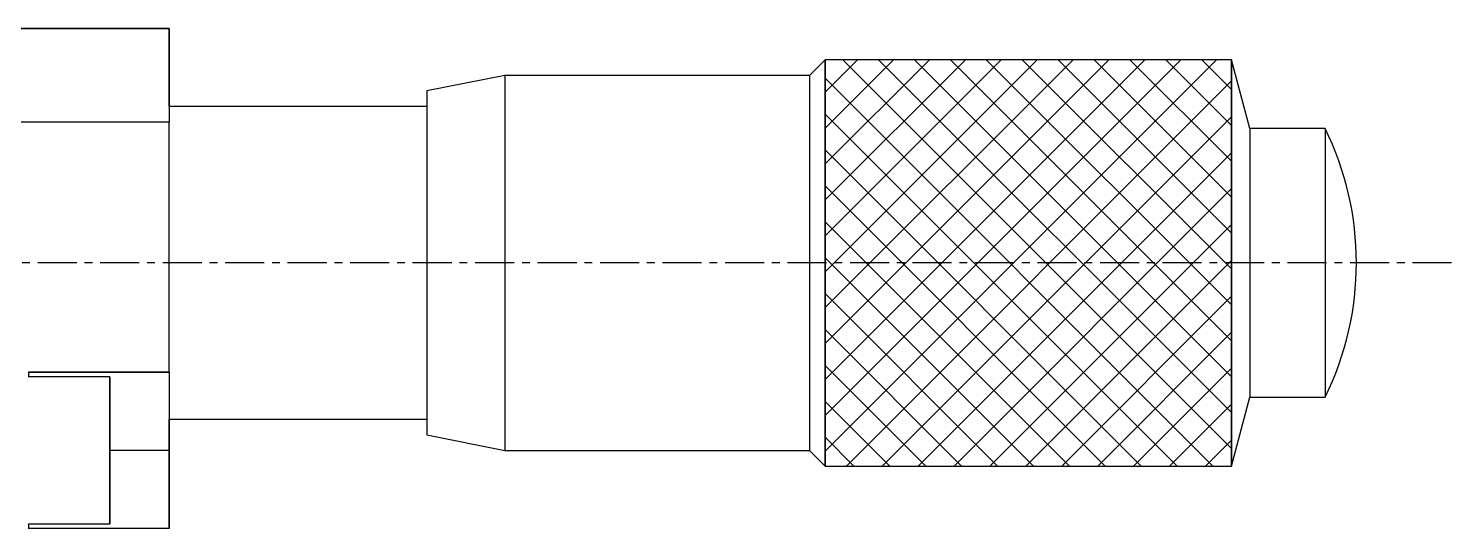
# Model space of a CAD drawing. Extents: x 32 to 301, y 48 to 360.
# Drawn here: x 121.79 to 167.33, y 75.38 to 91.38 of the extents above; entities that cross this region are included whole.
import ezdxf

# ---------------------------------------------------------------- set-up
doc = ezdxf.new("R2010")
doc.units = 0
doc.linetypes.add('CENTER', pattern=[2, 1.25, -0.25, 0.25, -0.25])
doc.layers.get('0').update_dxf_attribs({"linetype": 'CONTINUOUS'})

# ---------------------------------------------------------------- blocks, each defined once
blk = doc.blocks.new('*X12')
at = {"color": 0, "linetype": 'CONTINUOUS'}
for p, q in [((147.289, 77.855), (159.816, 90.382)), ((147.289, 79.004), (158.667, 90.382)), ((147.289, 80.153), (157.518, 90.382)), ((147.289, 81.302), (156.369, 90.382)), ((147.289, 82.451), (155.22, 90.382)), ((147.289, 83.6), (154.071, 90.382)), ((147.289, 84.749), (152.922, 90.382)), ((147.289, 85.898), (151.773, 90.382)), ((147.289, 87.048), (150.624, 90.382)), ((147.289, 88.197), (149.475, 90.382)), ((147.289, 89.346), (148.326, 90.382)), ((160.289, 77.942), (147.848, 90.382)), ((160.289, 79.091), (148.997, 90.382)), ((160.289, 80.24), (150.146, 90.382)), ((160.289, 81.389), (151.295, 90.382)), ((160.289, 82.538), (152.444, 90.382)), ((160.289, 83.687), (153.593, 90.382)), ((160.289, 84.836), (154.742, 90.382)), ((160.289, 85.985), (155.891, 90.382)), ((160.289, 87.134), (157.04, 90.382)), ((160.289, 88.283), (158.189, 90.382)), ((160.289, 89.432), (159.338, 90.382)), ((159.699, 77.382), (147.289, 89.792)), ((147.965, 77.382), (160.289, 89.706)), ((158.55, 77.382), (147.289, 88.643)), ((149.114, 77.382), (160.289, 88.557)), ((157.401, 77.382), (147.289, 87.494)), ((150.263, 77.382), (160.289, 87.408)), ((156.251, 77.382), (147.289, 86.345)), ((151.412, 77.382), (160.289, 86.259)), ((155.102, 77.382), (147.289, 85.196)), ((152.561, 77.382), (160.289, 85.11)), ((153.953, 77.382), (147.289, 84.047)), ((153.71, 77.382), (160.289, 83.961)), ((152.804, 77.382), (147.289, 82.898)), ((154.859, 77.382), (160.289, 82.812)), ((151.655, 77.382), (147.289, 81.749)), ((156.008, 77.382), (160.289, 81.663)), ((150.506, 77.382), (147.289, 80.6)), ((157.158, 77.382), (160.289, 80.514)), ((149.357, 77.382), (147.289, 79.451)), ((158.307, 77.382), (160.289, 79.365)), ((148.208, 77.382), (147.289, 78.302)), ((159.456, 77.382), (160.289, 78.215))]:
    blk.add_line(p, q, dxfattribs=at)
blk = doc.blocks.new('AID5893')
at = {"color": 7, "linetype": 'CONTINUOUS'}
for p, q in [((227.075, 108.25), (214.075, 108.25)), ((214.075, 95.25), (227.075, 95.25))]:
    blk.add_line(p, q, dxfattribs=at)
for points in [[(214.075, 95.25, 0), (214.075, 95.252, 0), (214.075, 95.2578, 0), (214.075, 95.2676, 0), (214.075, 95.2813, 0), (214.075, 95.2989, 0), (214.075, 95.3204, 0), (214.075, 95.3457, 0), (214.075, 95.3749, 0), (214.075, 95.4079, 0), (214.075, 95.4448, 0), (214.075, 95.4855, 0), (214.075, 95.5299, 0), (214.075, 95.5781, 0), (214.075, 95.63, 0), (214.075, 95.6855, 0), (214.075, 95.7448, 0), (214.075, 95.8076, 0), (214.075, 95.8741, 0), (214.075, 95.944, 0), (214.075, 96.0175, 0), (214.075, 96.0944, 0), (214.075, 96.1748, 0), (214.075, 96.2584, 0), (214.075, 96.3454, 0), (214.075, 96.4357, 0), (214.075, 96.5291, 0), (214.075, 96.6257, 0), (214.075, 96.7254, 0), (214.075, 96.8281, 0), (214.075, 96.9338, 0), (214.075, 97.0424, 0), (214.075, 97.1538, 0), (214.075, 97.268, 0), (214.075, 97.3849, 0), (214.075, 97.5044, 0), (214.075, 97.6264, 0), (214.075, 97.751, 0), (214.075, 97.878, 0), (214.075, 98.0072, 0), (214.075, 98.1388, 0), (214.075, 98.2725, 0), (214.075, 98.4083, 0), (214.075, 98.5462, 0), (214.075, 98.6859, 0), (214.075, 98.8275, 0), (214.075, 98.9709, 0), (214.075, 99.1159, 0), (214.075, 99.2626, 0), (214.075, 99.4107, 0), (214.075, 99.5602, 0), (214.075, 99.7111, 0), (214.075, 99.8631, 0), (214.075, 100.016, 0), (214.075, 100.171, 0), (214.075, 100.326, 0), (214.075, 100.482, 0), (214.075, 100.639, 0), (214.075, 100.796, 0), (214.075, 100.954, 0), (214.075, 101.113, 0), (214.075, 101.272, 0), (214.075, 101.431, 0), (214.075, 101.59, 0), (214.075, 101.75, 0), (214.075, 101.91, 0), (214.075, 102.069, 0), (214.075, 102.228, 0), (214.075, 102.387, 0), (214.075, 102.546, 0), (214.075, 102.704, 0), (214.075, 102.861, 0), (214.075, 103.018, 0), (214.075, 103.174, 0), (214.075, 103.329, 0), (214.075, 103.484, 0), (214.075, 103.637, 0), (214.075, 103.789, 0), (214.075, 103.94, 0), (214.075, 104.089, 0), (214.075, 104.237, 0), (214.075, 104.384, 0), (214.075, 104.529, 0), (214.075, 104.672, 0), (214.075, 104.814, 0), (214.075, 104.954, 0), (214.075, 105.092, 0), (214.075, 105.227, 0), (214.075, 105.361, 0), (214.075, 105.493, 0), (214.075, 105.622, 0), (214.075, 105.749, 0), (214.075, 105.874, 0), (214.075, 105.996, 0), (214.075, 106.115, 0), (214.075, 106.232, 0), (214.075, 106.346, 0), (214.075, 106.458, 0), (214.075, 106.566, 0), (214.075, 106.672, 0), (214.075, 106.775, 0), (214.075, 106.874, 0), (214.075, 106.971, 0), (214.075, 107.064, 0), (214.075, 107.155, 0), (214.075, 107.242, 0), (214.075, 107.325, 0), (214.075, 107.406, 0), (214.075, 107.482, 0), (214.075, 107.556, 0), (214.075, 107.626, 0), (214.075, 107.692, 0), (214.075, 107.755, 0), (214.075, 107.814, 0), (214.075, 107.87, 0), (214.075, 107.922, 0), (214.075, 107.97, 0), (214.075, 108.015, 0), (214.075, 108.055, 0), (214.075, 108.092, 0), (214.075, 108.125, 0), (214.075, 108.154, 0), (214.075, 108.18, 0), (214.075, 108.201, 0), (214.075, 108.219, 0), (214.075, 108.232, 0), (214.075, 108.242, 0), (214.075, 108.248, 0), (214.075, 108.25, 0)], [(227.075, 95.25, 0), (227.075, 95.252, 0), (227.075, 95.2578, 0), (227.075, 95.2676, 0), (227.075, 95.2813, 0), (227.075, 95.2989, 0), (227.075, 95.3204, 0), (227.075, 95.3457, 0), (227.075, 95.3749, 0), (227.075, 95.4079, 0), (227.075, 95.4448, 0), (227.075, 95.4855, 0), (227.075, 95.5299, 0), (227.075, 95.5781, 0), (227.075, 95.63, 0), (227.075, 95.6855, 0), (227.075, 95.7448, 0), (227.075, 95.8076, 0), (227.075, 95.8741, 0), (227.075, 95.944, 0), (227.075, 96.0175, 0), (227.075, 96.0944, 0), (227.075, 96.1748, 0), (227.075, 96.2584, 0), (227.075, 96.3454, 0), (227.075, 96.4357, 0), (227.075, 96.5291, 0), (227.075, 96.6257, 0), (227.075, 96.7254, 0), (227.075, 96.8281, 0), (227.075, 96.9338, 0), (227.075, 97.0424, 0), (227.075, 97.1538, 0), (227.075, 97.268, 0), (227.075, 97.3849, 0), (227.075, 97.5044, 0), (227.075, 97.6264, 0), (227.075, 97.751, 0), (227.075, 97.878, 0), (227.075, 98.0072, 0), (227.075, 98.1388, 0), (227.075, 98.2725, 0), (227.075, 98.4083, 0), (227.075, 98.5462, 0), (227.075, 98.6859, 0), (227.075, 98.8275, 0), (227.075, 98.9709, 0), (227.075, 99.1159, 0), (227.075, 99.2626, 0), (227.075, 99.4107, 0), (227.075, 99.5602, 0), (227.075, 99.7111, 0), (227.075, 99.8631, 0), (227.075, 100.016, 0), (227.075, 100.171, 0), (227.075, 100.326, 0), (227.075, 100.482, 0), (227.075, 100.639, 0), (227.075, 100.796, 0), (227.075, 100.954, 0), (227.075, 101.113, 0), (227.075, 101.272, 0), (227.075, 101.431, 0), (227.075, 101.59, 0), (227.075, 101.75, 0), (227.075, 101.91, 0), (227.075, 102.069, 0), (227.075, 102.228, 0), (227.075, 102.387, 0), (227.075, 102.546, 0), (227.075, 102.704, 0), (227.075, 102.861, 0), (227.075, 103.018, 0), (227.075, 103.174, 0), (227.075, 103.329, 0), (227.075, 103.484, 0), (227.075, 103.637, 0), (227.075, 103.789, 0), (227.075, 103.94, 0), (227.075, 104.089, 0), (227.075, 104.237, 0), (227.075, 104.384, 0), (227.075, 104.529, 0), (227.075, 104.672, 0), (227.075, 104.814, 0), (227.075, 104.954, 0), (227.075, 105.092, 0), (227.075, 105.227, 0), (227.075, 105.361, 0), (227.075, 105.493, 0), (227.075, 105.622, 0), (227.075, 105.749, 0), (227.075, 105.874, 0), (227.075, 105.996, 0), (227.075, 106.115, 0), (227.075, 106.232, 0), (227.075, 106.346, 0), (227.075, 106.458, 0), (227.075, 106.566, 0), (227.075, 106.672, 0), (227.075, 106.775, 0), (227.075, 106.874, 0), (227.075, 106.971, 0), (227.075, 107.064, 0), (227.075, 107.155, 0), (227.075, 107.242, 0), (227.075, 107.325, 0), (227.075, 107.406, 0), (227.075, 107.482, 0), (227.075, 107.556, 0), (227.075, 107.626, 0), (227.075, 107.692, 0), (227.075, 107.755, 0), (227.075, 107.814, 0), (227.075, 107.87, 0), (227.075, 107.922, 0), (227.075, 107.97, 0), (227.075, 108.015, 0), (227.075, 108.055, 0), (227.075, 108.092, 0), (227.075, 108.125, 0), (227.075, 108.154, 0), (227.075, 108.18, 0), (227.075, 108.201, 0), (227.075, 108.219, 0), (227.075, 108.232, 0), (227.075, 108.242, 0), (227.075, 108.248, 0), (227.075, 108.25, 0)]]:
    blk.add_polyline3d(points, dxfattribs=at)

msp = doc.modelspace()

# ---------------------------------------------------------------- linework, layer by layer
at = {"color": 7, "linetype": 'CONTINUOUS'}
for p, q in [((116.788, 91.382), (126.288, 91.382)), ((126.289, 91.382), (116.789, 91.382)), ((126.288, 91.382), (126.288, 88.382)), ((126.289, 91.382), (126.288, 91.382)), ((126.289, 88.882), (126.289, 91.382)), ((147.289, 90.382), (146.789, 89.882)), ((160.878, 88.182), (160.289, 90.382)), ((137.039, 89.882), (134.539, 89.382)), ((146.789, 89.882), (137.039, 89.882)), ((134.539, 88.882), (126.289, 88.882)), ((126.288, 88.382), (116.788, 88.382)), ((126.288, 80.382), (126.288, 88.382)), ((160.878, 88.182), (160.878, 79.582)), ((163.289, 88.182), (160.878, 88.182)), ((163.289, 88.182), (163.289, 79.582)), ((126.288, 80.382), (121.788, 80.382)), ((121.788, 80.382), (126.288, 80.382)), ((121.788, 80.382), (121.788, 80.232)), ((124.388, 80.232), (121.788, 80.232)), ((124.388, 75.532), (124.388, 80.232)), ((124.388, 80.232), (124.388, 77.882)), ((126.288, 80.382), (126.288, 77.882)), ((160.289, 77.382), (160.878, 79.582)), ((160.878, 79.582), (163.289, 79.582)), ((124.388, 79.153), (124.388, 78.518)), ((124.388, 78.518), (124.388, 79.153)), ((126.289, 78.882), (134.539, 78.882)), ((126.289, 77.882), (126.289, 78.882)), ((124.388, 78.518), (124.388, 77.247)), ((124.388, 77.247), (124.388, 78.518)), ((134.539, 78.382), (137.039, 77.882)), ((124.388, 77.882), (124.388, 75.532)), ((126.288, 77.882), (126.288, 75.382)), ((126.289, 75.382), (126.289, 77.882)), ((137.039, 77.882), (146.789, 77.882)), ((146.789, 77.882), (147.289, 77.382)), ((124.388, 77.247), (124.388, 76.612)), ((124.388, 76.612), (124.388, 77.247)), ((121.788, 75.532), (124.388, 75.532)), ((121.788, 75.532), (121.788, 75.382)), ((126.288, 75.382), (121.788, 75.382)), ((126.288, 75.382), (126.289, 75.382))]:
    msp.add_line(p, q, dxfattribs=at)
at = {"color": 3, "linetype": 'CONTINUOUS'}
for p, q in [((160.289, 90.382), (147.289, 90.382)), ((126.288, 77.882), (124.388, 77.882)), ((147.289, 77.382), (160.289, 77.382))]:
    msp.add_line(p, q, dxfattribs=at)
at = {"color": 1, "linetype": 'CENTER'}
msp.add_line((167.334, 83.882), (104.788, 83.882), dxfattribs=at)
at = {"color": 3, "linetype": 'CONTINUOUS'}
for points in [[(147.289, 90.382, 0), (147.289, 90.38, 0), (147.289, 90.375, 0), (147.289, 90.365, 0), (147.289, 90.351, 0), (147.289, 90.334, 0), (147.289, 90.312, 0), (147.289, 90.287, 0), (147.289, 90.258, 0), (147.289, 90.225, 0), (147.289, 90.188, 0), (147.289, 90.147, 0), (147.289, 90.103, 0), (147.289, 90.054, 0), (147.289, 90.002, 0), (147.289, 89.947, 0), (147.289, 89.888, 0), (147.289, 89.825, 0), (147.289, 89.758, 0), (147.288, 89.688, 0), (147.288, 89.615, 0), (147.288, 89.538, 0), (147.288, 89.458, 0), (147.288, 89.374, 0), (147.288, 89.287, 0), (147.288, 89.197, 0), (147.288, 89.103, 0), (147.288, 89.007, 0), (147.288, 88.907, 0), (147.288, 88.804, 0), (147.288, 88.699, 0), (147.288, 88.59, 0), (147.288, 88.479, 0), (147.288, 88.365, 0), (147.288, 88.248, 0), (147.288, 88.128, 0), (147.288, 88.006, 0), (147.288, 87.881, 0), (147.288, 87.754, 0), (147.288, 87.625, 0), (147.288, 87.494, 0), (147.288, 87.36, 0), (147.288, 87.224, 0), (147.288, 87.086, 0), (147.288, 86.947, 0), (147.288, 86.805, 0), (147.288, 86.662, 0), (147.288, 86.516, 0), (147.288, 86.37, 0), (147.288, 86.222, 0), (147.288, 86.072, 0), (147.288, 85.921, 0), (147.288, 85.769, 0), (147.288, 85.616, 0), (147.288, 85.462, 0), (147.288, 85.307, 0), (147.288, 85.151, 0), (147.288, 84.994, 0), (147.288, 84.836, 0), (147.288, 84.678, 0), (147.288, 84.52, 0), (147.288, 84.361, 0), (147.288, 84.201, 0), (147.288, 84.042, 0), (147.288, 83.882, 0), (147.288, 83.723, 0), (147.288, 83.564, 0), (147.288, 83.404, 0), (147.288, 83.245, 0), (147.288, 83.087, 0), (147.288, 82.929, 0), (147.288, 82.771, 0), (147.288, 82.614, 0), (147.288, 82.458, 0), (147.288, 82.303, 0), (147.288, 82.149, 0), (147.288, 81.996, 0), (147.288, 81.844, 0), (147.288, 81.693, 0), (147.288, 81.543, 0), (147.288, 81.395, 0), (147.288, 81.248, 0), (147.288, 81.103, 0), (147.288, 80.96, 0), (147.288, 80.818, 0), (147.288, 80.679, 0), (147.288, 80.541, 0), (147.288, 80.405, 0), (147.288, 80.271, 0), (147.288, 80.14, 0), (147.288, 80.01, 0), (147.288, 79.883, 0), (147.288, 79.759, 0), (147.288, 79.637, 0), (147.288, 79.517, 0), (147.288, 79.4, 0), (147.288, 79.286, 0), (147.288, 79.175, 0), (147.288, 79.066, 0), (147.288, 78.961, 0), (147.288, 78.858, 0), (147.288, 78.758, 0), (147.288, 78.662, 0), (147.288, 78.568, 0), (147.288, 78.478, 0), (147.288, 78.391, 0), (147.288, 78.307, 0), (147.288, 78.227, 0), (147.288, 78.15, 0), (147.288, 78.076, 0), (147.289, 78.007, 0), (147.289, 77.94, 0), (147.289, 77.877, 0), (147.289, 77.818, 0), (147.289, 77.762, 0), (147.289, 77.71, 0), (147.289, 77.662, 0), (147.289, 77.618, 0), (147.289, 77.577, 0), (147.289, 77.54, 0), (147.289, 77.507, 0), (147.289, 77.478, 0), (147.289, 77.453, 0), (147.289, 77.431, 0), (147.289, 77.414, 0), (147.289, 77.4, 0), (147.289, 77.39, 0), (147.289, 77.384, 0), (147.289, 77.382, 0)], [(160.289, 90.382, 0), (160.289, 90.38, 0), (160.289, 90.375, 0), (160.289, 90.365, 0), (160.289, 90.351, 0), (160.289, 90.334, 0), (160.289, 90.312, 0), (160.289, 90.287, 0), (160.289, 90.258, 0), (160.289, 90.225, 0), (160.289, 90.188, 0), (160.289, 90.147, 0), (160.289, 90.103, 0), (160.289, 90.055, 0), (160.289, 90.003, 0), (160.289, 89.947, 0), (160.289, 89.888, 0), (160.289, 89.825, 0), (160.289, 89.758, 0), (160.289, 89.689, 0), (160.288, 89.615, 0), (160.288, 89.538, 0), (160.288, 89.458, 0), (160.288, 89.374, 0), (160.288, 89.287, 0), (160.288, 89.197, 0), (160.288, 89.103, 0), (160.288, 89.007, 0), (160.288, 88.907, 0), (160.288, 88.805, 0), (160.288, 88.699, 0), (160.288, 88.59, 0), (160.288, 88.479, 0), (160.288, 88.365, 0), (160.288, 88.248, 0), (160.288, 88.128, 0), (160.288, 88.006, 0), (160.288, 87.882, 0), (160.288, 87.755, 0), (160.288, 87.625, 0), (160.288, 87.494, 0), (160.288, 87.36, 0), (160.288, 87.224, 0), (160.288, 87.086, 0), (160.288, 86.947, 0), (160.288, 86.805, 0), (160.288, 86.662, 0), (160.288, 86.517, 0), (160.288, 86.37, 0), (160.288, 86.222, 0), (160.288, 86.072, 0), (160.288, 85.921, 0), (160.288, 85.769, 0), (160.288, 85.616, 0), (160.288, 85.462, 0), (160.288, 85.307, 0), (160.288, 85.151, 0), (160.288, 84.994, 0), (160.288, 84.836, 0), (160.288, 84.678, 0), (160.288, 84.52, 0), (160.288, 84.361, 0), (160.288, 84.201, 0), (160.288, 84.042, 0), (160.288, 83.882, 0), (160.288, 83.723, 0), (160.288, 83.564, 0), (160.288, 83.404, 0), (160.288, 83.245, 0), (160.288, 83.087, 0), (160.288, 82.929, 0), (160.288, 82.771, 0), (160.288, 82.614, 0), (160.288, 82.458, 0), (160.288, 82.303, 0), (160.288, 82.149, 0), (160.288, 81.996, 0), (160.288, 81.844, 0), (160.288, 81.693, 0), (160.288, 81.543, 0), (160.288, 81.395, 0), (160.288, 81.248, 0), (160.288, 81.103, 0), (160.288, 80.96, 0), (160.288, 80.818, 0), (160.288, 80.678, 0), (160.288, 80.541, 0), (160.288, 80.405, 0), (160.288, 80.271, 0), (160.288, 80.14, 0), (160.288, 80.01, 0), (160.288, 79.883, 0), (160.288, 79.759, 0), (160.288, 79.637, 0), (160.288, 79.517, 0), (160.288, 79.4, 0), (160.288, 79.286, 0), (160.288, 79.175, 0), (160.288, 79.066, 0), (160.288, 78.96, 0), (160.288, 78.858, 0), (160.288, 78.758, 0), (160.288, 78.662, 0), (160.288, 78.568, 0), (160.288, 78.478, 0), (160.288, 78.391, 0), (160.288, 78.307, 0), (160.288, 78.227, 0), (160.288, 78.15, 0), (160.289, 78.076, 0), (160.289, 78.006, 0), (160.289, 77.94, 0), (160.289, 77.877, 0), (160.289, 77.818, 0), (160.289, 77.762, 0), (160.289, 77.71, 0), (160.289, 77.662, 0), (160.289, 77.618, 0), (160.289, 77.577, 0), (160.289, 77.54, 0), (160.289, 77.507, 0), (160.289, 77.478, 0), (160.289, 77.453, 0), (160.289, 77.431, 0), (160.289, 77.414, 0), (160.289, 77.4, 0), (160.289, 77.39, 0), (160.289, 77.384, 0), (160.289, 77.382, 0)]]:
    msp.add_polyline3d(points, dxfattribs=at)
at = {"color": 7, "linetype": 'CONTINUOUS'}
for points in [[(137.039, 89.882, 0), (137.039, 89.881, 0), (137.039, 89.875, 0), (137.039, 89.866, 0), (137.039, 89.854, 0), (137.039, 89.837, 0), (137.039, 89.817, 0), (137.039, 89.794, 0), (137.039, 89.767, 0), (137.039, 89.737, 0), (137.039, 89.703, 0), (137.039, 89.665, 0), (137.039, 89.624, 0), (137.039, 89.58, 0), (137.039, 89.532, 0), (137.039, 89.48, 0), (137.039, 89.426, 0), (137.039, 89.368, 0), (137.038, 89.306, 0), (137.038, 89.242, 0), (137.038, 89.174, 0), (137.038, 89.103, 0), (137.038, 89.029, 0), (137.038, 88.952, 0), (137.038, 88.871, 0), (137.038, 88.788, 0), (137.038, 88.702, 0), (137.038, 88.613, 0), (137.038, 88.52, 0), (137.038, 88.426, 0), (137.038, 88.328, 0), (137.038, 88.228, 0), (137.038, 88.125, 0), (137.038, 88.02, 0), (137.038, 87.912, 0), (137.038, 87.802, 0), (137.038, 87.689, 0), (137.038, 87.574, 0), (137.038, 87.457, 0), (137.038, 87.337, 0), (137.038, 87.216, 0), (137.038, 87.093, 0), (137.038, 86.967, 0), (137.038, 86.84, 0), (137.038, 86.711, 0), (137.038, 86.58, 0), (137.038, 86.448, 0), (137.038, 86.314, 0), (137.038, 86.179, 0), (137.038, 86.042, 0), (137.038, 85.904, 0), (137.038, 85.765, 0), (137.038, 85.624, 0), (137.038, 85.483, 0), (137.038, 85.34, 0), (137.038, 85.197, 0), (137.038, 85.053, 0), (137.038, 84.908, 0), (137.038, 84.763, 0), (137.038, 84.617, 0), (137.038, 84.471, 0), (137.038, 84.324, 0), (137.038, 84.177, 0), (137.038, 84.03, 0), (137.038, 83.882, 0), (137.038, 83.735, 0), (137.038, 83.588, 0), (137.038, 83.441, 0), (137.038, 83.294, 0), (137.038, 83.148, 0), (137.038, 83.002, 0), (137.038, 82.857, 0), (137.038, 82.712, 0), (137.038, 82.568, 0), (137.038, 82.425, 0), (137.038, 82.282, 0), (137.038, 82.141, 0), (137.038, 82, 0), (137.038, 81.861, 0), (137.038, 81.723, 0), (137.038, 81.586, 0), (137.038, 81.451, 0), (137.038, 81.317, 0), (137.038, 81.185, 0), (137.038, 81.054, 0), (137.038, 80.925, 0), (137.038, 80.798, 0), (137.038, 80.672, 0), (137.038, 80.549, 0), (137.038, 80.428, 0), (137.038, 80.308, 0), (137.038, 80.191, 0), (137.038, 80.076, 0), (137.038, 79.963, 0), (137.038, 79.853, 0), (137.038, 79.745, 0), (137.038, 79.64, 0), (137.038, 79.537, 0), (137.038, 79.437, 0), (137.038, 79.339, 0), (137.038, 79.244, 0), (137.038, 79.152, 0), (137.038, 79.063, 0), (137.038, 78.977, 0), (137.038, 78.894, 0), (137.038, 78.813, 0), (137.038, 78.736, 0), (137.038, 78.662, 0), (137.038, 78.591, 0), (137.038, 78.523, 0), (137.038, 78.459, 0), (137.039, 78.397, 0), (137.039, 78.339, 0), (137.039, 78.284, 0), (137.039, 78.233, 0), (137.039, 78.185, 0), (137.039, 78.141, 0), (137.039, 78.1, 0), (137.039, 78.062, 0), (137.039, 78.028, 0), (137.039, 77.998, 0), (137.039, 77.971, 0), (137.039, 77.947, 0), (137.039, 77.928, 0), (137.039, 77.911, 0), (137.039, 77.899, 0), (137.039, 77.89, 0), (137.039, 77.884, 0), (137.039, 77.882, 0)], [(146.789, 89.882, 0), (146.789, 89.881, 0), (146.789, 89.875, 0), (146.789, 89.866, 0), (146.789, 89.854, 0), (146.789, 89.837, 0), (146.789, 89.817, 0), (146.789, 89.794, 0), (146.789, 89.767, 0), (146.789, 89.737, 0), (146.789, 89.703, 0), (146.789, 89.665, 0), (146.789, 89.624, 0), (146.789, 89.58, 0), (146.789, 89.532, 0), (146.789, 89.48, 0), (146.789, 89.426, 0), (146.789, 89.368, 0), (146.789, 89.306, 0), (146.789, 89.242, 0), (146.788, 89.174, 0), (146.788, 89.103, 0), (146.788, 89.029, 0), (146.788, 88.952, 0), (146.788, 88.871, 0), (146.788, 88.788, 0), (146.788, 88.702, 0), (146.788, 88.612, 0), (146.788, 88.52, 0), (146.788, 88.426, 0), (146.788, 88.328, 0), (146.788, 88.228, 0), (146.788, 88.125, 0), (146.788, 88.02, 0), (146.788, 87.912, 0), (146.788, 87.802, 0), (146.788, 87.689, 0), (146.788, 87.574, 0), (146.788, 87.457, 0), (146.788, 87.337, 0), (146.788, 87.216, 0), (146.788, 87.092, 0), (146.788, 86.967, 0), (146.788, 86.84, 0), (146.788, 86.711, 0), (146.788, 86.58, 0), (146.788, 86.448, 0), (146.788, 86.314, 0), (146.788, 86.178, 0), (146.788, 86.042, 0), (146.788, 85.904, 0), (146.788, 85.764, 0), (146.788, 85.624, 0), (146.788, 85.483, 0), (146.788, 85.34, 0), (146.788, 85.197, 0), (146.788, 85.053, 0), (146.788, 84.908, 0), (146.788, 84.763, 0), (146.788, 84.617, 0), (146.788, 84.471, 0), (146.788, 84.324, 0), (146.788, 84.177, 0), (146.788, 84.03, 0), (146.788, 83.882, 0), (146.788, 83.735, 0), (146.788, 83.588, 0), (146.788, 83.441, 0), (146.788, 83.294, 0), (146.788, 83.148, 0), (146.788, 83.002, 0), (146.788, 82.857, 0), (146.788, 82.712, 0), (146.788, 82.568, 0), (146.788, 82.425, 0), (146.788, 82.282, 0), (146.788, 82.141, 0), (146.788, 82, 0), (146.788, 81.861, 0), (146.788, 81.723, 0), (146.788, 81.586, 0), (146.788, 81.451, 0), (146.788, 81.317, 0), (146.788, 81.185, 0), (146.788, 81.054, 0), (146.788, 80.925, 0), (146.788, 80.798, 0), (146.788, 80.672, 0), (146.788, 80.549, 0), (146.788, 80.428, 0), (146.788, 80.308, 0), (146.788, 80.191, 0), (146.788, 80.076, 0), (146.788, 79.963, 0), (146.788, 79.853, 0), (146.788, 79.745, 0), (146.788, 79.64, 0), (146.788, 79.537, 0), (146.788, 79.437, 0), (146.788, 79.339, 0), (146.788, 79.245, 0), (146.788, 79.152, 0), (146.788, 79.063, 0), (146.788, 78.977, 0), (146.788, 78.894, 0), (146.788, 78.813, 0), (146.788, 78.736, 0), (146.788, 78.662, 0), (146.788, 78.591, 0), (146.789, 78.523, 0), (146.789, 78.459, 0), (146.789, 78.397, 0), (146.789, 78.339, 0), (146.789, 78.285, 0), (146.789, 78.233, 0), (146.789, 78.185, 0), (146.789, 78.141, 0), (146.789, 78.1, 0), (146.789, 78.062, 0), (146.789, 78.028, 0), (146.789, 77.998, 0), (146.789, 77.971, 0), (146.789, 77.947, 0), (146.789, 77.928, 0), (146.789, 77.911, 0), (146.789, 77.899, 0), (146.789, 77.89, 0), (146.789, 77.884, 0), (146.789, 77.882, 0)], [(134.539, 89.382, 0), (134.539, 89.381, 0), (134.539, 89.376, 0), (134.539, 89.368, 0), (134.539, 89.356, 0), (134.539, 89.341, 0), (134.539, 89.323, 0), (134.539, 89.302, 0), (134.539, 89.277, 0), (134.539, 89.249, 0), (134.539, 89.218, 0), (134.539, 89.183, 0), (134.539, 89.146, 0), (134.539, 89.105, 0), (134.539, 89.061, 0), (134.539, 89.014, 0), (134.539, 88.964, 0), (134.539, 88.911, 0), (134.539, 88.854, 0), (134.539, 88.795, 0), (134.538, 88.733, 0), (134.538, 88.668, 0), (134.538, 88.6, 0), (134.538, 88.529, 0), (134.538, 88.456, 0), (134.538, 88.379, 0), (134.538, 88.3, 0), (134.538, 88.218, 0), (134.538, 88.134, 0), (134.538, 88.047, 0), (134.538, 87.958, 0), (134.538, 87.866, 0), (134.538, 87.772, 0), (134.538, 87.675, 0), (134.538, 87.576, 0), (134.538, 87.475, 0), (134.538, 87.372, 0), (134.538, 87.266, 0), (134.538, 87.159, 0), (134.538, 87.049, 0), (134.538, 86.938, 0), (134.538, 86.825, 0), (134.538, 86.71, 0), (134.538, 86.593, 0), (134.538, 86.475, 0), (134.538, 86.355, 0), (134.538, 86.234, 0), (134.538, 86.111, 0), (134.538, 85.987, 0), (134.538, 85.862, 0), (134.538, 85.735, 0), (134.538, 85.608, 0), (134.538, 85.479, 0), (134.538, 85.349, 0), (134.538, 85.219, 0), (134.538, 85.088, 0), (134.538, 84.955, 0), (134.538, 84.823, 0), (134.538, 84.689, 0), (134.538, 84.556, 0), (134.538, 84.422, 0), (134.538, 84.287, 0), (134.538, 84.152, 0), (134.538, 84.017, 0), (134.538, 83.882, 0), (134.538, 83.748, 0), (134.538, 83.613, 0), (134.538, 83.478, 0), (134.538, 83.343, 0), (134.538, 83.209, 0), (134.538, 83.076, 0), (134.538, 82.942, 0), (134.538, 82.809, 0), (134.538, 82.677, 0), (134.538, 82.546, 0), (134.538, 82.416, 0), (134.538, 82.286, 0), (134.538, 82.157, 0), (134.538, 82.03, 0), (134.538, 81.903, 0), (134.538, 81.778, 0), (134.538, 81.654, 0), (134.538, 81.531, 0), (134.538, 81.41, 0), (134.538, 81.29, 0), (134.538, 81.171, 0), (134.538, 81.055, 0), (134.538, 80.94, 0), (134.538, 80.827, 0), (134.538, 80.716, 0), (134.538, 80.606, 0), (134.538, 80.499, 0), (134.538, 80.393, 0), (134.538, 80.29, 0), (134.538, 80.189, 0), (134.538, 80.09, 0), (134.538, 79.993, 0), (134.538, 79.899, 0), (134.538, 79.807, 0), (134.538, 79.718, 0), (134.538, 79.631, 0), (134.538, 79.547, 0), (134.538, 79.465, 0), (134.538, 79.386, 0), (134.538, 79.309, 0), (134.538, 79.236, 0), (134.538, 79.165, 0), (134.538, 79.097, 0), (134.538, 79.032, 0), (134.539, 78.97, 0), (134.539, 78.91, 0), (134.539, 78.854, 0), (134.539, 78.801, 0), (134.539, 78.751, 0), (134.539, 78.704, 0), (134.539, 78.66, 0), (134.539, 78.619, 0), (134.539, 78.582, 0), (134.539, 78.547, 0), (134.539, 78.516, 0), (134.539, 78.488, 0), (134.539, 78.463, 0), (134.539, 78.442, 0), (134.539, 78.424, 0), (134.539, 78.409, 0), (134.539, 78.397, 0), (134.539, 78.389, 0), (134.539, 78.384, 0), (134.539, 78.382, 0)]]:
    msp.add_polyline3d(points, dxfattribs=at)
msp.add_arc((154.544, 83.882), 9.745, 333.8162, 26.1838, dxfattribs=at)

# ---------------------------------------------------------------- block references
at = {"color": 3, "linetype": 'CONTINUOUS'}
msp.add_blockref('*X12', (0, 0), dxfattribs=at)
msp.add_blockref('AID5893', (-66.786, -17.868))

doc.saveas('drawing.dxf')
